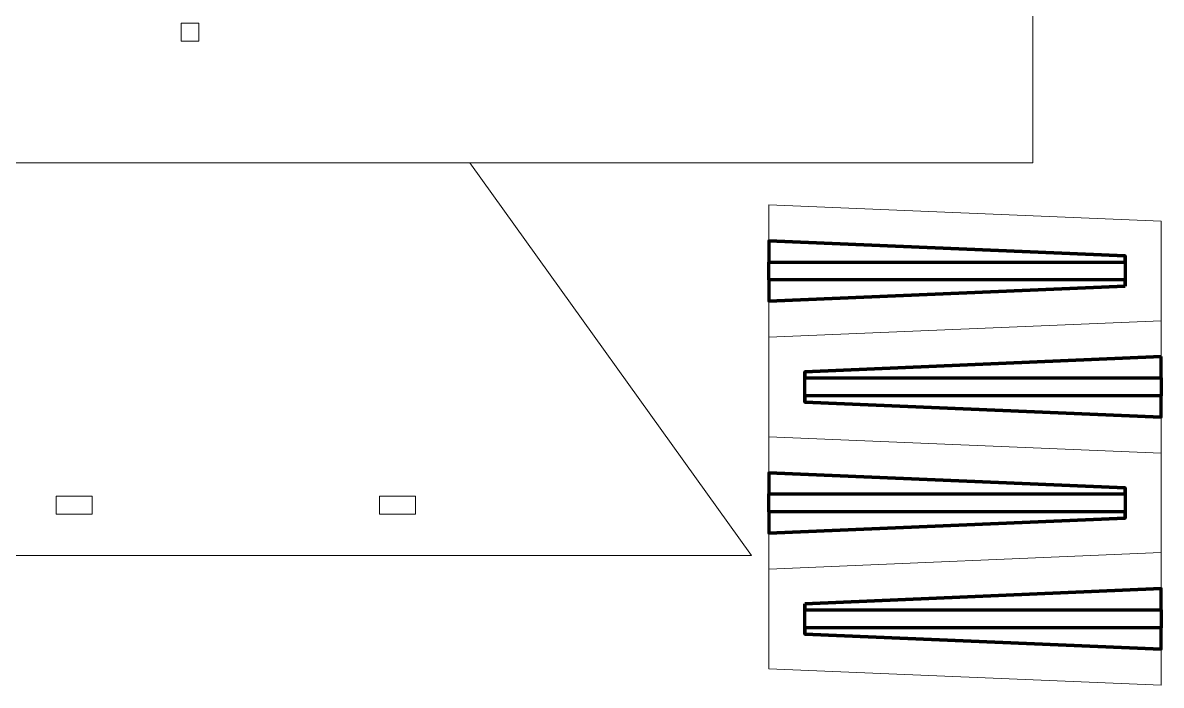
# Model space of a CAD drawing. Header units: millimetres. Extents: x -983 to 262, y -252 to 208.
# Drawn here: x -39.4 to 150.1, y -18.5 to 91.8 of the extents above; entities that cross this region are included whole.
import ezdxf

# ---------------------------------------------------------------- set-up
doc = ezdxf.new("R2010")
doc.units = ezdxf.units.MM
doc.header["$MEASUREMENT"] = 0
doc.layers.add('Layer 1', color=7, linetype='Continuous')

msp = doc.modelspace()

# ---------------------------------------------------------------- linework, layer by layer
at = {"layer": 'Layer 1', "color": 3, "lineweight": 9}
for points in [[(128.7772, 133.7917), (128.7772, 133.7917), (128.7772, 68.4522), (128.7772, 68.4522)], [(81.9082, 3.1128), (81.9082, 3.1128), (35.0408, 68.4523), (35.0408, 68.4523)], [(84.784, 61.4999), (84.784, 61.4999), (84.784, 55.5116), (84.784, 55.5116)], [(150.1235, 58.7457), (150.1235, 58.7457), (84.784, 61.4999), (84.784, 61.4999)], [(150.1235, 58.7457), (150.1235, 58.7457), (150.1235, 42.1966), (150.1235, 42.1966)], [(84.784, 55.5116), (84.784, 55.5116), (84.784, 51.9622), (84.784, 51.9622)], [(84.784, 51.9622), (84.784, 51.9622), (84.784, 48.9681), (84.784, 48.9681)], [(84.784, 48.9681), (84.784, 48.9681), (84.784, 45.4186), (84.784, 45.4186)], [(84.784, 45.4186), (84.784, 45.4186), (84.784, 39.4304), (84.784, 39.4304)], [(150.1235, 36.2083), (150.1235, 36.2083), (150.1235, 42.1966), (150.1235, 42.1966)], [(84.784, 22.8813), (84.784, 22.8813), (84.784, 39.4304), (84.784, 39.4304)], [(150.1235, 32.6589), (150.1235, 32.6589), (150.1235, 36.2083), (150.1235, 36.2083)], [(150.1235, 29.6648), (150.1235, 29.6648), (150.1235, 32.6589), (150.1235, 32.6589)], [(150.1235, 26.1153), (150.1235, 26.1153), (150.1235, 29.6648), (150.1235, 29.6648)], [(150.1235, 20.1271), (150.1235, 20.1271), (150.1235, 26.1153), (150.1235, 26.1153)], [(84.784, 22.8813), (84.784, 22.8813), (84.784, 16.893), (84.784, 16.893)], [(150.1235, 20.1271), (150.1235, 20.1271), (150.1235, 3.578), (150.1235, 3.578)], [(84.784, 16.893), (84.784, 16.893), (84.784, 13.3436), (84.784, 13.3436)], [(84.784, 13.3436), (84.784, 13.3436), (84.784, 10.3495), (84.784, 10.3495)], [(84.784, 10.3495), (84.784, 10.3495), (84.784, 6.8), (84.784, 6.8)], [(84.784, 6.8), (84.784, 6.8), (84.784, 0.8118), (84.784, 0.8118)], [(81.9082, 3.1128), (81.9082, 3.1128), (-148.6928, 3.1128), (-148.6928, 3.1128)], [(150.1235, -2.412), (150.1235, -2.412), (150.1235, 3.578), (150.1235, 3.578)], [(84.784, -15.7373), (84.784, -15.7373), (84.784, 0.8118), (84.784, 0.8118)], [(150.1235, -5.9614), (150.1235, -5.9614), (150.1235, -2.412), (150.1235, -2.412)], [(150.1235, -8.9555), (150.1235, -8.9555), (150.1235, -5.9614), (150.1235, -5.9614)], [(150.1235, -12.5033), (150.1235, -12.5033), (150.1235, -8.9555), (150.1235, -8.9555)], [(150.1235, -18.4915), (150.1235, -18.4915), (150.1235, -12.5033), (150.1235, -12.5033)], [(84.784, -15.7373), (84.784, -15.7373), (150.1235, -18.4915), (150.1235, -18.4915)]]:
    msp.add_open_spline(points, degree=3, dxfattribs=at)
at = {"layer": 'Layer 1', "color": 1, "lineweight": 9}
for points in [[(-13.0146, 88.7427), (-13.0146, 88.7427), (-13.0129, 91.7368), (-13.0129, 91.7368)], [(-13.0129, 91.7368), (-13.0129, 91.7368), (-10.0599, 91.7385), (-10.0599, 91.7385)], [(-10.0599, 91.7385), (-10.0599, 91.7385), (-10.0599, 88.7444), (-10.0599, 88.7444)], [(-10.0599, 88.7444), (-10.0599, 88.7444), (-13.0146, 88.7427), (-13.0146, 88.7427)], [(150.1235, 42.1966), (150.1235, 42.1966), (84.784, 39.4304), (84.784, 39.4304)], [(84.784, 22.8813), (84.784, 22.8813), (150.1235, 20.1271), (150.1235, 20.1271)], [(-33.807, 9.9734), (-33.807, 9.9734), (-33.807, 12.9692), (-33.807, 12.9692)], [(-27.8188, 12.9692), (-27.8188, 12.9692), (-33.807, 12.9692), (-33.807, 12.9692)], [(-27.8188, 12.9692), (-27.8188, 12.9692), (-27.8188, 9.9734), (-27.8188, 9.9734)], [(20.0136, 12.9692), (20.0136, 12.9692), (20.0136, 9.9734), (20.0136, 9.9734)], [(26.0001, 12.9692), (26.0001, 12.9692), (20.0136, 12.9692), (20.0136, 12.9692)], [(26.0001, 9.9734), (26.0001, 9.9734), (26.0001, 12.9692), (26.0001, 12.9692)], [(-27.8188, 9.9734), (-27.8188, 9.9734), (-33.807, 9.9734), (-33.807, 9.9734)], [(20.0136, 9.9734), (20.0136, 9.9734), (26.0001, 9.9734), (26.0001, 9.9734)], [(150.1235, 3.578), (150.1235, 3.578), (84.784, 0.8118), (84.784, 0.8118)]]:
    msp.add_open_spline(points, degree=3, dxfattribs=at)
at = {"layer": 'Layer 1', "color": 1, "lineweight": 20}
msp.add_open_spline([(35.0408, 68.4523), (35.0408, 68.4523), (-101.8253, 68.4523), (-101.8253, 68.4523)], degree=3, dxfattribs=at)
at = {"layer": 'Layer 1', "color": 3, "lineweight": 20}
msp.add_open_spline([(128.7772, 68.4522), (128.7772, 68.4522), (35.0408, 68.4523), (35.0408, 68.4523)], degree=3, dxfattribs=at)
at = {"layer": 'Layer 1', "color": 7, "lineweight": 80}
for points in [[(144.1353, 51.9622), (144.1353, 51.9622), (84.784, 51.9622), (84.784, 51.9622), (84.784, 51.9622), (84.784, 51.9622), (84.784, 55.5116), (84.784, 55.5116), (84.784, 55.5116), (84.784, 55.5116), (144.1353, 53.0128), (144.1353, 53.0128), (144.1353, 53.0128), (144.1353, 53.0128), (144.1353, 51.9622), (144.1353, 51.9622)], [(84.784, 48.9681), (84.784, 48.9681), (144.1354, 48.9681), (144.1354, 48.9681), (144.1354, 48.9681), (144.1354, 48.9681), (144.1354, 51.9627), (144.1354, 51.9627), (144.1354, 51.9627), (144.1354, 51.9627), (84.784, 51.9627), (84.784, 51.9627), (84.784, 51.9627), (84.784, 51.9627), (84.784, 48.9681), (84.784, 48.9681)], [(144.1353, 47.9312), (144.1353, 47.9312), (84.784, 45.4186), (84.784, 45.4186), (84.784, 45.4186), (84.784, 45.4186), (84.784, 48.9681), (84.784, 48.9681), (84.784, 48.9681), (84.784, 48.9681), (144.1353, 48.9681), (144.1353, 48.9681), (144.1353, 48.9681), (144.1353, 48.9681), (144.1353, 47.9312), (144.1353, 47.9312)], [(150.1235, 36.2083), (150.1235, 36.2083), (150.1235, 32.6589), (150.1235, 32.6589), (150.1235, 32.6589), (150.1235, 32.6589), (90.7723, 32.6589), (90.7723, 32.6589), (90.7723, 32.6589), (90.7723, 32.6589), (90.7723, 33.6958), (90.7723, 33.6958), (90.7723, 33.6958), (90.7723, 33.6958), (150.1235, 36.2083), (150.1235, 36.2083)], [(90.7723, 29.6648), (90.7723, 29.6648), (150.1237, 29.6648), (150.1237, 29.6648), (150.1237, 29.6648), (150.1237, 29.6648), (150.1237, 32.6587), (150.1237, 32.6587), (150.1237, 32.6587), (150.1237, 32.6587), (90.7723, 32.6587), (90.7723, 32.6587), (90.7723, 32.6587), (90.7723, 32.6587), (90.7723, 29.6648), (90.7723, 29.6648)], [(150.1235, 29.6648), (150.1235, 29.6648), (150.1235, 26.1153), (150.1235, 26.1153), (150.1235, 26.1153), (150.1235, 26.1153), (90.7723, 28.6142), (90.7723, 28.6142), (90.7723, 28.6142), (90.7723, 28.6142), (90.7723, 29.6648), (90.7723, 29.6648), (90.7723, 29.6648), (90.7723, 29.6648), (150.1235, 29.6648), (150.1235, 29.6648)], [(144.1353, 13.3436), (144.1353, 13.3436), (84.784, 13.3436), (84.784, 13.3436), (84.784, 13.3436), (84.784, 13.3436), (84.784, 16.893), (84.784, 16.893), (84.784, 16.893), (84.784, 16.893), (144.1353, 14.3925), (144.1353, 14.3925), (144.1353, 14.3925), (144.1353, 14.3925), (144.1353, 13.3436), (144.1353, 13.3436)], [(84.784, 10.3495), (84.784, 10.3495), (144.1354, 10.3495), (144.1354, 10.3495), (144.1354, 10.3495), (144.1354, 10.3495), (144.1354, 13.3434), (144.1354, 13.3434), (144.1354, 13.3434), (144.1354, 13.3434), (84.784, 13.3434), (84.784, 13.3434), (84.784, 13.3434), (84.784, 13.3434), (84.784, 10.3495), (84.784, 10.3495)], [(84.784, 10.3495), (84.784, 10.3495), (144.1353, 10.3495), (144.1353, 10.3495), (144.1353, 10.3495), (144.1353, 10.3495), (144.1353, 9.3109), (144.1353, 9.3109), (144.1353, 9.3109), (144.1353, 9.3109), (84.784, 6.8), (84.784, 6.8), (84.784, 6.8), (84.784, 6.8), (84.784, 10.3495), (84.784, 10.3495)], [(90.7723, -4.9228), (90.7723, -4.9228), (150.1235, -2.412), (150.1235, -2.412), (150.1235, -2.412), (150.1235, -2.412), (150.1235, -5.9614), (150.1235, -5.9614), (150.1235, -5.9614), (150.1235, -5.9614), (90.7723, -5.9614), (90.7723, -5.9614), (90.7723, -5.9614), (90.7723, -5.9614), (90.7723, -4.9228), (90.7723, -4.9228)], [(90.7723, -8.9555), (90.7723, -8.9555), (150.1237, -8.9555), (150.1237, -8.9555), (150.1237, -8.9555), (150.1237, -8.9555), (150.1237, -5.9616), (150.1237, -5.9616), (150.1237, -5.9616), (150.1237, -5.9616), (90.7723, -5.9616), (90.7723, -5.9616), (90.7723, -5.9616), (90.7723, -5.9616), (90.7723, -8.9555), (90.7723, -8.9555)], [(90.7723, -8.9555), (90.7723, -8.9555), (150.1235, -8.9555), (150.1235, -8.9555), (150.1235, -8.9555), (150.1235, -8.9555), (150.1235, -12.5033), (150.1235, -12.5033), (150.1235, -12.5033), (150.1235, -12.5033), (90.7723, -10.0044), (90.7723, -10.0044), (90.7723, -10.0044), (90.7723, -10.0044), (90.7723, -8.9555), (90.7723, -8.9555)]]:
    msp.add_open_spline(points, degree=3, knots=[0, 0, 0, 0, 0.2, 0.2, 0.2, 0.2, 0.4, 0.4, 0.4, 0.4, 0.6, 0.6, 0.6, 0.6, 1, 1, 1, 1], dxfattribs=at)
at = {"layer": 'Layer 1', "lineweight": 80}
for points in [[(84.784, 55.5116), (84.784, 55.5116), (144.1353, 53.0128), (144.1353, 53.0128)], [(84.784, 51.9622), (84.784, 51.9622), (144.1353, 51.9622), (144.1353, 51.9622)], [(144.1353, 53.0128), (144.1353, 53.0128), (144.1353, 51.9622), (144.1353, 51.9622)], [(144.1353, 51.9622), (144.1353, 51.9622), (144.1353, 48.9681), (144.1353, 48.9681)], [(144.1353, 48.9681), (144.1353, 48.9681), (84.784, 48.9681), (84.784, 48.9681)], [(144.1353, 47.9312), (144.1353, 47.9312), (84.784, 45.4186), (84.784, 45.4186)], [(144.1353, 48.9681), (144.1353, 48.9681), (144.1353, 47.9312), (144.1353, 47.9312)], [(90.7723, 33.6958), (90.7723, 33.6958), (150.1235, 36.2083), (150.1235, 36.2083)], [(90.7723, 32.6589), (90.7723, 32.6589), (90.7723, 33.6958), (90.7723, 33.6958)], [(90.7723, 29.6648), (90.7723, 29.6648), (90.7723, 32.6589), (90.7723, 32.6589)], [(90.7723, 32.6589), (90.7723, 32.6589), (150.1235, 32.6589), (150.1235, 32.6589)], [(90.7723, 28.6142), (90.7723, 28.6142), (90.7723, 29.6648), (90.7723, 29.6648)], [(150.1235, 29.6648), (150.1235, 29.6648), (90.7723, 29.6648), (90.7723, 29.6648)], [(150.1235, 26.1153), (150.1235, 26.1153), (90.7723, 28.6142), (90.7723, 28.6142)], [(84.784, 16.893), (84.784, 16.893), (144.1353, 14.3925), (144.1353, 14.3925)], [(84.784, 13.3436), (84.784, 13.3436), (144.1353, 13.3436), (144.1353, 13.3436)], [(144.1353, 14.3925), (144.1353, 14.3925), (144.1353, 13.3436), (144.1353, 13.3436)], [(144.1353, 13.3436), (144.1353, 13.3436), (144.1353, 10.3495), (144.1353, 10.3495)], [(144.1353, 10.3495), (144.1353, 10.3495), (84.784, 10.3495), (84.784, 10.3495)], [(144.1353, 10.3495), (144.1353, 10.3495), (144.1353, 9.3109), (144.1353, 9.3109)], [(144.1353, 9.3109), (144.1353, 9.3109), (84.784, 6.8), (84.784, 6.8)], [(90.7723, -4.9228), (90.7723, -4.9228), (150.1235, -2.412), (150.1235, -2.412)], [(90.7723, -5.9614), (90.7723, -5.9614), (90.7723, -4.9228), (90.7723, -4.9228)], [(90.7723, -5.9614), (90.7723, -5.9614), (150.1235, -5.9614), (150.1235, -5.9614)], [(90.7723, -8.9555), (90.7723, -8.9555), (90.7723, -5.9614), (90.7723, -5.9614)], [(150.1235, -8.9555), (150.1235, -8.9555), (90.7723, -8.9555), (90.7723, -8.9555)], [(90.7723, -10.0044), (90.7723, -10.0044), (90.7723, -8.9555), (90.7723, -8.9555)], [(150.1235, -12.5033), (150.1235, -12.5033), (90.7723, -10.0044), (90.7723, -10.0044)]]:
    msp.add_open_spline(points, degree=3, dxfattribs=at)

doc.saveas('drawing.dxf')
